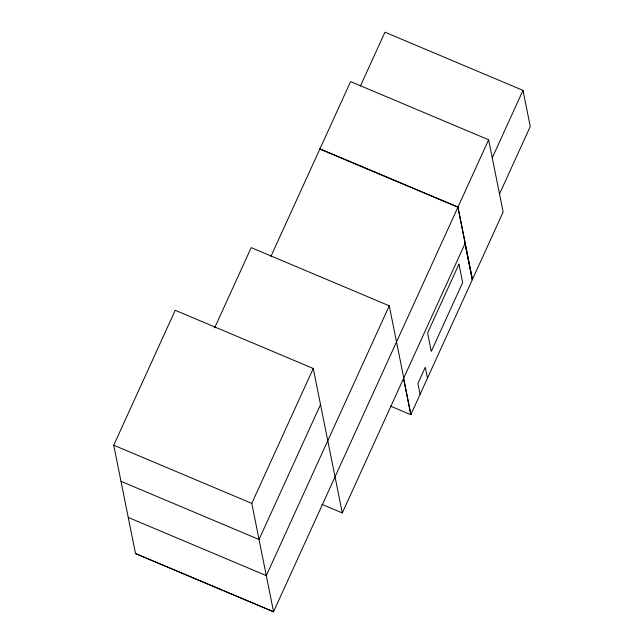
<?xml version="1.0" encoding="UTF-8"?>
<svg xmlns="http://www.w3.org/2000/svg" width="644" height="644" viewBox="0 0 644 644"><rect width="100%" height="100%" fill="white"/><g stroke="black" fill="none" stroke-linecap="round" stroke-linejoin="round"><path stroke-width="0.97" d="M270.931 256.384L350.586 81.595L488.635 139.78L273.555 611.736L135.506 553.55L113.738 445.205L175.224 310.295L313.266 368.481L342.294 512.938L321.911 504.349M214.653 327.836L251.216 247.618L389.258 305.803L403.772 378.036M360.447 85.982L384.959 32.2L523 90.385L530.262 126.498L499.519 193.957M273.555 611.736L251.788 503.383L313.266 368.481M320.527 404.593L259.041 539.503L121 481.318M389.258 305.803L266.302 575.615L128.253 517.43M492.266 157.836L523 90.385M342.294 512.938L465.226 243.094M472.39 279.407L457.997 207.006L319.947 148.828M390.433 406.106L410.816 414.696L503.149 212.013L488.635 139.78M319.851 149.054L457.892 207.231L465.137 243.287M113.738 445.205L251.788 503.383M135.522 553.615L273.571 611.8M465.113 243.424L472.374 279.536M465.032 243.617L472.294 279.794M427.463 378.084L425.281 367.249L417.908 383.438L420.081 394.273M403.635 378.334L410.888 414.446M403.563 378.583L410.816 414.696M458.947 264.161L427.592 332.964L431.295 351.382L462.65 282.579L458.947 264.161"/></g></svg>
